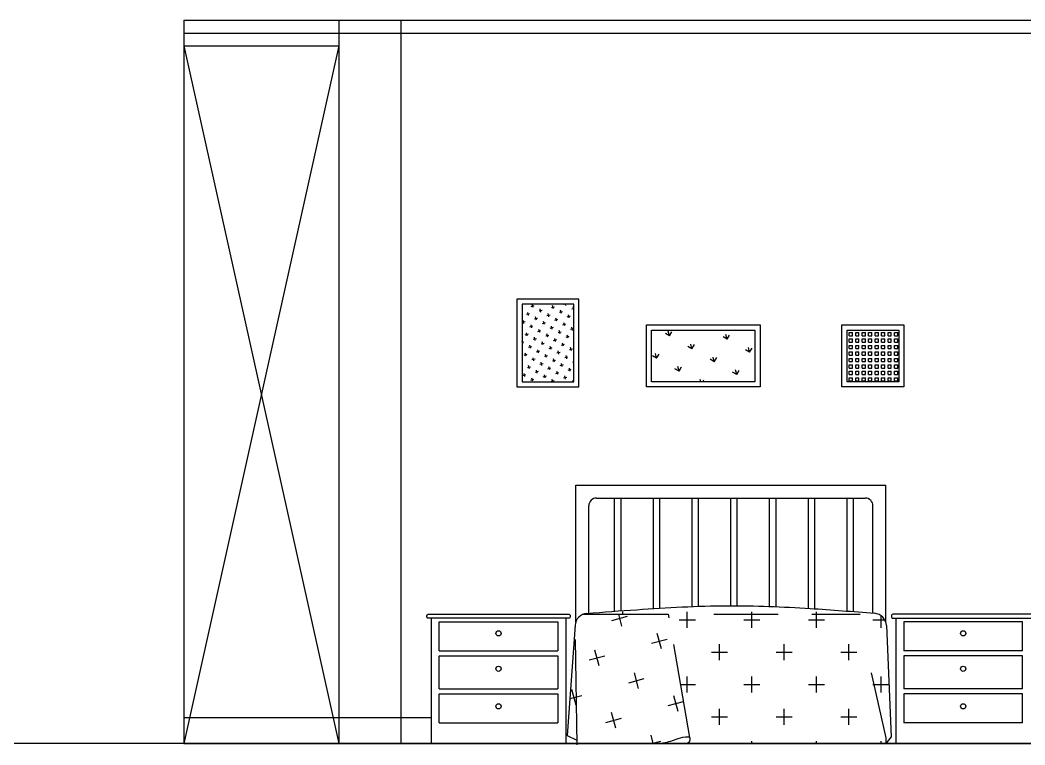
# Model space of a CAD drawing. Header units: inches. Extents: x 3 to 45, y 10.7 to 35.5.
# Drawn here: x 9.378 to 13.266, y 20.305 to 23.111 of the extents above; entities that cross this region are included whole.
import ezdxf

# ---------------------------------------------------------------- set-up
doc = ezdxf.new("R2010")
doc.units = ezdxf.units.IN
doc.header["$MEASUREMENT"] = 0
for name, color, linetype in [('02', 2, 'Continuous'), ('1', 1, 'Continuous'), ('4', 4, 'Continuous'), ('8', 8, 'Continuous')]:
    doc.layers.add(name, color=color, linetype=linetype)

msp = doc.modelspace()

# ---------------------------------------------------------------- hatches: boundary and pattern name
at = {"layer": '8'}
h = msp.add_hatch(dxfattribs=at)
h.set_pattern_fill('CROSS', color=256, scale=0.1, angle=15, style=0)
h.set_pattern_definition([(15, (-30.688076, 33.53917), (0.01767767, 0.030618622), [0.0125, -0.0375]), (105, (-30.68042, 33.53475), (-0.030618622, 0.01767767), [0.0125, -0.0375])])
h.paths.add_polyline_path([(11.3204, 21.711), (11.5204, 21.711), (11.5204, 22.011), (11.3204, 22.011)])
h = msp.add_hatch(dxfattribs=at)
h.set_pattern_fill('GRASS', color=256, scale=0.1, angle=15, style=0)
h.set_pattern_definition([(105, (-30.688076, 33.53917), (-0.08660254, 0.05), [0.01875, -0.12267136]), (60, (-30.68808, 33.53917), (-0.08660254, 0.05), [0.01875, -0.08125]), (150, (-30.68808, 33.53917), (-0.05, -0.08660254), [0.01875, -0.08125])])
h.paths.add_polyline_path([(11.8218, 21.911), (11.8218, 21.711), (12.2218, 21.711), (12.2218, 21.911)])
h = msp.add_hatch(dxfattribs=at)
h.set_pattern_fill('SQUARE', color=256, scale=0.1, style=0)
h.set_pattern_definition([(0, (-30.613216, 33.539169), (0, 0.0125), [0.0125, -0.0125]), (90, (-30.613216, 33.539169), (-0.0125, 8e-19), [0.0125, -0.0125])])
h.paths.add_polyline_path([(12.7785, 21.711), (12.7785, 21.911), (12.5785, 21.911), (12.5785, 21.711)])
h = msp.add_hatch(dxfattribs=at)
h.set_pattern_fill('CROSS', color=256, scale=0.5, style=0)
h.set_pattern_definition([(0, (-30.57154, 33.53917), (0.125, 0.125), [0.0625, -0.1875]), (90, (-30.54029, 33.50792), (-0.125, 0.125), [0.0625, -0.1875])])
edge = h.paths.add_edge_path()
edge.add_spline(control_points=[(12.6847, 20.8148), (12.6018, 20.8219), (12.4129, 20.8365), (12.1035, 20.8499), (11.8174, 20.8331), (11.6357, 20.8197), (11.5713, 20.8145)], knot_values=[42.853262, 42.853262, 42.853262, 42.853262, 292.222355, 610.885904, 963.457289, 1157.227276, 1157.227276, 1157.227276, 1157.227276], degree=3, periodic=0)
edge.add_arc((11.5753, 20.7647), 0.05, 94.6223, 112.0644)
edge.add_line((11.5565, 20.811), (11.886, 20.811))
edge.add_line((11.886, 20.811), (11.9727, 20.311))
edge.add_line((11.9727, 20.311), (12.7285, 20.311))
edge.add_line((12.7285, 20.311), (12.7488, 20.3362))
edge.add_line((12.7488, 20.3362), (12.7304, 20.7671))
edge.add_arc((12.6804, 20.765), 0.05, 2.4432, 85.1228)
h = msp.add_hatch(dxfattribs=at)
h.set_pattern_fill('CROSS', color=256, scale=0.5, angle=15, style=0)
h.set_pattern_definition([(15, (-30.57154, 33.53917), (0.08838835, 0.1530931), [0.0625, -0.1875]), (105, (-30.53327, 33.51707), (-0.1530931, 0.08838835), [0.0625, -0.1875])])
h.paths.add_polyline_path([(11.5319, 20.311), (11.9727, 20.311), (11.886, 20.811), (11.5565, 20.811, 0.285729), (11.5254, 20.7683), (11.4945, 20.3415), (11.5317, 20.3238)])

# ---------------------------------------------------------------- linework, layer by layer
at = {"layer": '02'}
for p, q in [((10.0117, 23.111), (14.9917, 23.111)), ((10.0117, 23.111), (10.0117, 20.311)), ((11.6785, 20.8239), (11.6785, 21.261)), ((11.7035, 20.8252), (11.7035, 21.261)), ((11.8285, 20.8347), (11.8285, 21.261)), ((11.8535, 20.8361), (11.8535, 21.261)), ((11.9785, 20.842), (11.9785, 21.261)), ((12.0035, 20.8428), (12.0035, 21.261)), ((12.1285, 20.8442), (12.1285, 21.261)), ((12.1535, 20.844), (12.1535, 21.261)), ((12.2785, 20.8405), (12.2785, 21.261)), ((12.3035, 20.8394), (12.3035, 21.261)), ((12.4285, 20.8339), (12.4285, 21.261)), ((12.4535, 20.8323), (12.4535, 21.261)), ((12.5785, 20.8234), (12.5785, 21.261)), ((12.6035, 20.8215), (12.6035, 21.261)), ((11.5565, 20.811), (11.886, 20.811)), ((11.886, 20.811), (11.8885, 20.7967)), ((12.0631, 20.811), (12.3115, 20.811)), ((12.442, 20.811), (12.6285, 20.811)), ((10.9994, 20.6696), (10.9994, 20.7812)), ((10.9994, 20.7812), (11.4594, 20.7812)), ((11.4594, 20.7812), (11.4594, 20.6696)), ((12.7976, 20.7812), (12.7976, 20.6696)), ((13.2576, 20.7812), (12.7976, 20.7812)), ((13.2576, 20.6696), (13.2576, 20.7812)), ((11.5257, 20.7134), (11.532, 20.3054)), ((11.9063, 20.6942), (11.9687, 20.3343)), ((10.9994, 20.6696), (11.4594, 20.6696)), ((10.9994, 20.6496), (11.4594, 20.6496)), ((10.9994, 20.5227), (10.9994, 20.6496)), ((11.4594, 20.6496), (11.4594, 20.5227)), ((13.2576, 20.6696), (12.7976, 20.6696)), ((13.2576, 20.6496), (12.7976, 20.6496)), ((12.7976, 20.6496), (12.7976, 20.5227)), ((13.2576, 20.5227), (13.2576, 20.6496)), ((12.6712, 20.5845), (12.7285, 20.3334)), ((10.9994, 20.5227), (11.4594, 20.5227)), ((10.9994, 20.5027), (11.4594, 20.5027)), ((10.9994, 20.391), (10.9994, 20.5027)), ((11.4594, 20.5027), (11.4594, 20.391)), ((13.2576, 20.5227), (12.7976, 20.5227)), ((13.2576, 20.5027), (12.7976, 20.5027)), ((12.7976, 20.5027), (12.7976, 20.391)), ((13.2576, 20.391), (13.2576, 20.5027)), ((10.9994, 20.391), (11.4594, 20.391)), ((13.2576, 20.391), (12.7976, 20.391)), ((10.0117, 20.311), (14.9917, 20.311))]:
    msp.add_line(p, q, dxfattribs=at)
msp.add_open_spline([(11.8594, 20.311), (11.8794, 20.3158), (11.9111, 20.324), (11.9426, 20.3372), (11.9713, 20.3376), (11.9697, 20.32), (11.9644, 20.3138), (11.9595, 20.311)], degree=3, knots=[15.095474, 15.095474, 15.095474, 15.095474, 75.167488, 112.089298, 129.690074, 138.488183, 156.553485, 156.553485, 156.553485, 156.553485], dxfattribs=at)
at = {"layer": '1'}
for p, q in [((10.6117, 23.111), (10.6117, 20.311)), ((10.8517, 23.111), (10.8517, 20.311)), ((10.0117, 23.061), (14.9917, 23.061)), ((10.0117, 23.011), (10.6117, 20.311)), ((10.6117, 23.011), (10.0117, 20.311)), ((10.0117, 23.011), (10.6117, 23.011)), ((11.5285, 21.311), (12.7285, 21.311)), ((11.5285, 20.7823), (11.5285, 21.311)), ((12.7285, 20.7787), (12.7285, 21.311)), ((11.6085, 21.261), (12.6485, 21.261)), ((11.5785, 20.8151), (11.5785, 21.231)), ((12.6785, 20.8153), (12.6785, 21.231)), ((10.9694, 20.311), (10.9694, 20.7962)), ((11.4894, 20.7962), (11.4894, 20.311)), ((11.5254, 20.7683), (11.4945, 20.3415)), ((12.7304, 20.7671), (12.7488, 20.3362)), ((12.7676, 20.7962), (12.7676, 20.311)), ((10.0117, 20.411), (10.9694, 20.411)), ((11.4945, 20.3415), (11.5326, 20.3234)), ((12.7488, 20.3362), (12.7285, 20.311)), ((12.7285, 20.3334), (12.7285, 20.311))]:
    msp.add_line(p, q, dxfattribs=at)
for points in [[(11.3004, 21.691), (11.5404, 21.691), (11.5404, 22.031), (11.3004, 22.031)], [(11.3204, 21.711), (11.5204, 21.711), (11.5204, 22.011), (11.3204, 22.011)], [(12.2418, 21.691), (11.8018, 21.691), (11.8018, 21.931), (12.2418, 21.931)], [(12.2218, 21.711), (11.8218, 21.711), (11.8218, 21.911), (12.2218, 21.911)], [(12.7985, 21.691), (12.5585, 21.691), (12.5585, 21.931), (12.7985, 21.931)], [(12.7785, 21.711), (12.5785, 21.711), (12.5785, 21.911), (12.7785, 21.911)]]:
    msp.add_lwpolyline(points, close=True, dxfattribs=at)
for points in [[(10.9523, 20.806, -0.414214), (10.9573, 20.811), (11.502, 20.811, -0.414214), (11.507, 20.806), (11.507, 20.8012, -0.414214), (11.502, 20.7962), (10.9573, 20.7962, -0.414214), (10.9523, 20.8012)], [(13.3048, 20.806, 0.414214), (13.2998, 20.811), (12.755, 20.811, 0.414214), (12.75, 20.806), (12.75, 20.8012, 0.414214), (12.755, 20.7962), (13.2998, 20.7962, 0.414214), (13.3048, 20.8012)]]:
    msp.add_lwpolyline(points, format="xyb", close=True, dxfattribs=at)
for centre, radius, start, end in [((11.6085, 21.231), 0.03, 90, 180), ((12.6485, 21.231), 0.03, 0, 90), ((11.5753, 20.7647), 0.05, 94.6223, 175.8491), ((12.6804, 20.765), 0.05, 2.4432, 85.1228)]:
    msp.add_arc(centre, radius, start, end, dxfattribs=at)
msp.add_open_spline([(11.5713, 20.8145), (11.6357, 20.8197), (11.8174, 20.8331), (12.1035, 20.8499), (12.4129, 20.8365), (12.6018, 20.8219), (12.6847, 20.8148)], degree=3, knots=[42.853262, 42.853262, 42.853262, 42.853262, 236.623249, 589.194635, 907.858183, 1157.227276, 1157.227276, 1157.227276, 1157.227276], dxfattribs=at)
at = {"layer": '4'}
msp.add_line((23.6511, 20.311), (3.3249, 20.311), dxfattribs=at)
for centre in [(11.2294, 20.7372), (13.0276, 20.7372), (11.2294, 20.6002), (13.0276, 20.6002), (11.2294, 20.4548), (13.0276, 20.4548)]:
    msp.add_circle(centre, 0.0101, dxfattribs=at)

doc.saveas('drawing.dxf')
